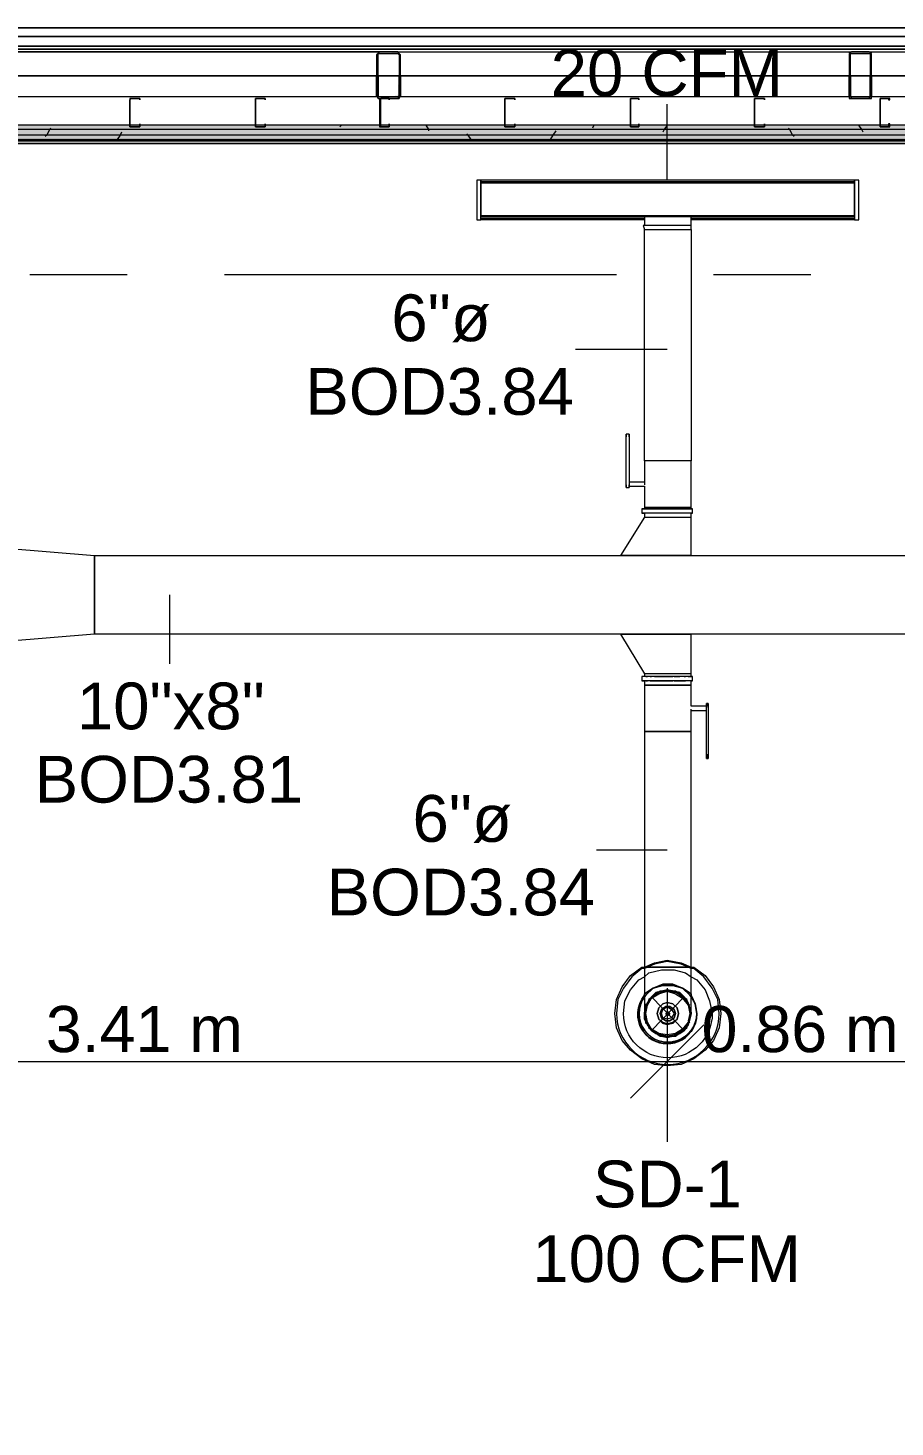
# Model space of a CAD drawing. Header units: metres. Extents: x -2 to 237, y -8 to 52.
# Drawn here: x 53.968 to 56.787, y 43.698 to 48.246 of the extents above; entities that cross this region are included whole.
import ezdxf

# ---------------------------------------------------------------- set-up
doc = ezdxf.new("R2010")
doc.units = ezdxf.units.M
doc.layers.add('HVAC - Ductos', color=5, linetype='Continuous', lineweight=0)
doc.layers.add('PDF3_Text', color=7, linetype='Continuous', lineweight=0)
doc.layers.add('PDF3_Geometry', color=7, linetype='Continuous', lineweight=0, true_color=0xaaaaaa)
doc.layers.add('PDF3_Solid Fills', color=7, linetype='Continuous', lineweight=0, true_color=0xffffff)
doc.styles.add('PDF Helvetica', font='')
doc.styles.get('PDF Helvetica').set_extended_font_data('Helvetica')

msp = doc.modelspace()

# ---------------------------------------------------------------- hatches: boundary and pattern name
at = {"layer": 'PDF3_Solid Fills', "lineweight": 0, "transparency": 33554559}
h = msp.add_hatch(color=256, dxfattribs=at)
h.paths.add_polyline_path([(55.1749, 48.1584), (55.1703, 48.0256), (55.1061, 48.021), (55.1749, 48.0164), (55.1749, 48.021), (55.1795, 48.1584)])
h.paths.add_polyline_path([(55.1749, 48.163), (55.1749, 48.1676), (55.1107, 48.1676)])
h.paths.add_polyline_path([(55.1061, 48.1584), (55.1016, 48.1584), (55.1016, 48.0256)])
h = msp.add_hatch(color=256, dxfattribs=at)
h.paths.add_polyline_path([(56.6416, 48.163), (56.6416, 48.1676), (56.637, 48.1676)])
h.paths.add_polyline_path([(56.6416, 48.1584), (56.637, 48.1584), (56.637, 48.0164), (56.7103, 48.0164), (56.7103, 48.1584), (56.7057, 48.1584), (56.7057, 48.021), (56.6416, 48.021)])
h.paths.add_polyline_path([(56.7103, 48.163), (56.7103, 48.1676), (56.7057, 48.1676)])
h.paths.add_polyline_path([(56.7012, 48.163), (56.7012, 48.1676), (56.6462, 48.1676)])
for points in [[(58.6858, 47.9293), (35.6222, 47.9339), (7.0265, 47.9339), (7.0265, 47.9201), (58.6858, 47.9201)], [(58.6537, 47.9018), (58.6721, 47.8972), (58.6721, 47.9201), (7.0265, 47.9201), (7.0265, 47.9018)], [(7.0265, 47.888), (58.6399, 47.888), (58.6536, 47.8835), (58.6537, 47.8835), (58.6537, 47.9018), (7.0265, 47.9018)]]:
    msp.add_hatch(color=256, dxfattribs=at).paths.add_polyline_path(points)

# ---------------------------------------------------------------- linework, layer by layer
at = {"layer": 'HVAC - Ductos', "lineweight": 0}
for points in [[(56.0457, 47.7506), (56.0457, 47.998)], [(55.4407, 47.7276), (55.4407, 47.7506), (55.4407, 47.746), (56.6553, 47.746), (56.6553, 47.7506), (56.6553, 47.7276)], [(56.6553, 47.7506), (55.4407, 47.7506)], [(55.4407, 47.6772), (55.4407, 47.6864), (55.4407, 47.6955)], [(56.6553, 47.6955), (56.6553, 47.6864), (56.6553, 47.6772)], [(55.9725, 47.6222), (55.4407, 47.6222), (55.4407, 47.6268), (55.4407, 47.6451), (55.4407, 47.6543)], [(55.4407, 47.6405), (55.4407, 47.6451), (55.4407, 47.6497)], [(55.4407, 47.6268), (55.9725, 47.6268)], [(56.0641, 47.6314), (56.0457, 47.6314), (56.0274, 47.6314), (56.0091, 47.6314), (55.9953, 47.6314), (55.9816, 47.6314), (55.9725, 47.6314), (55.9725, 47.6039)], [(56.1191, 47.5901), (56.1237, 47.5901), (56.1237, 46.8384), (56.1191, 46.8384), (56.1145, 46.8384), (56.1007, 46.8384), (56.087, 46.8384), (56.0687, 46.8384), (56.0457, 46.8384), (56.0274, 46.8384), (56.0091, 46.8384), (55.9953, 46.8384), (55.9816, 46.8384), (55.9725, 46.8384), (55.9725, 47.5901), (55.977, 47.5901), (55.9953, 47.5901), (56.0183, 47.5901), (56.0457, 47.5901), (56.0779, 47.5901), (56.1007, 47.5901), (56.1191, 47.5901), (56.1237, 47.5901), (56.1237, 47.6039), (56.1237, 47.6314), (56.1191, 47.6314), (56.1145, 47.6314), (56.1007, 47.6314), (56.087, 47.6314), (56.0687, 47.6314)], [(56.6553, 47.6543), (56.6553, 47.6451), (56.6553, 47.6268), (56.6553, 47.6222), (56.1237, 47.6222)], [(56.1237, 47.6268), (56.6553, 47.6268)], [(56.6553, 47.6497), (56.6553, 47.6451), (56.6553, 47.6405)], [(56.1237, 47.6039), (56.1191, 47.6039), (56.1007, 47.6039), (56.0779, 47.6039), (56.0457, 47.6039), (56.0183, 47.6039), (55.9907, 47.6039), (55.977, 47.6039), (55.9679, 47.6039), (55.9725, 47.5901), (55.977, 47.5901), (55.9816, 47.5901), (55.9953, 47.5901), (56.0091, 47.5901), (56.0137, 47.5901)], [(56.0229, 47.5901), (56.0274, 47.5901), (56.0457, 47.5901), (56.0687, 47.5901), (56.0733, 47.5901)], [(56.0779, 47.5901), (56.087, 47.5901), (56.1007, 47.5901), (56.1145, 47.5901)], [(56.0457, 47.2006), (55.7479, 47.2006)], [(55.922, 46.9256), (55.9129, 46.9256)], [(55.9129, 46.7606), (55.9129, 46.756), (55.9129, 46.7514), (55.9129, 46.756), (55.9129, 46.7606), (55.9129, 46.9164)], [(55.922, 46.9164), (55.922, 46.7606), (55.922, 46.756), (55.922, 46.7514), (55.922, 46.756), (55.922, 46.7606), (55.922, 46.756), (55.9725, 46.756), (55.9725, 46.6872), (55.9816, 46.6872), (55.9953, 46.6872), (56.0091, 46.6872), (56.0274, 46.6872), (56.0457, 46.6872), (56.0641, 46.6872), (56.0457, 46.6872), (56.0274, 46.6872), (56.0091, 46.6872), (55.9953, 46.6872), (55.9816, 46.6872), (55.9725, 46.6872), (55.9816, 46.6872), (55.9953, 46.6872), (56.0091, 46.6872), (56.0274, 46.6872), (56.0457, 46.6872), (56.0687, 46.6872), (56.087, 46.6872), (56.1007, 46.6872), (56.1145, 46.6872), (56.1191, 46.6872), (56.1237, 46.6872), (56.1191, 46.6872), (56.1145, 46.6872), (56.1007, 46.6872), (56.087, 46.6872), (56.0687, 46.6872), (56.087, 46.6872), (56.1007, 46.6872), (56.1145, 46.6872), (56.1191, 46.6872), (56.1237, 46.6872), (56.1191, 46.6872), (56.1145, 46.6872), (56.1007, 46.6872), (56.087, 46.6872), (56.0687, 46.6872), (56.0457, 46.6872), (56.0274, 46.6872), (56.0091, 46.6872), (55.9953, 46.6872), (55.9816, 46.6872), (55.9725, 46.6872), (55.9725, 46.6826), (55.9816, 46.6826), (55.9953, 46.6826), (56.0091, 46.6826), (56.0274, 46.6826), (56.0457, 46.6826), (56.0641, 46.6826), (56.0457, 46.6826), (56.0274, 46.6826), (56.0091, 46.6826), (55.9953, 46.6826), (55.9816, 46.6826), (55.9725, 46.6826)], [(56.1237, 46.6826), (56.1237, 46.6872), (56.1237, 46.8384), (56.1191, 46.8384), (56.1145, 46.8384), (56.1007, 46.8384), (56.087, 46.8384), (56.0687, 46.8384), (56.0457, 46.8384), (56.0274, 46.8384), (56.0091, 46.8384), (55.9953, 46.8384), (55.9816, 46.8384), (55.9725, 46.8384), (55.9725, 46.7697), (55.922, 46.7697)], [(55.9129, 46.7514), (55.922, 46.7514)], [(55.9725, 46.7697), (55.9725, 46.7651), (55.9725, 46.7606)], [(55.9633, 46.6826), (55.9633, 46.6688), (55.9679, 46.6688), (55.9725, 46.6688), (55.9725, 46.6551), (55.9816, 46.6551), (55.9953, 46.6551), (56.0091, 46.6551), (56.0274, 46.6551), (56.0457, 46.6551), (56.0687, 46.6551), (56.087, 46.6551), (56.1007, 46.6551), (56.1145, 46.6551), (56.1191, 46.6551), (56.1237, 46.6551), (56.1237, 46.6688), (56.1191, 46.6688), (56.1145, 46.6688)], [(56.1237, 46.6688), (56.1283, 46.6688), (56.1191, 46.6688), (56.1053, 46.6688), (56.087, 46.6688), (56.0687, 46.6688), (56.0457, 46.6688), (56.0274, 46.6688), (56.0045, 46.6688), (55.9907, 46.6688), (55.977, 46.6688), (55.9679, 46.6688), (55.9633, 46.6688)], [(55.9816, 46.6688), (55.977, 46.6688)], [(55.9953, 46.6688), (55.9907, 46.6688)], [(56.0641, 46.6688), (56.0457, 46.6688), (56.0274, 46.6688), (56.0091, 46.6688), (56.0045, 46.6688)], [(56.087, 46.6688), (56.0687, 46.6688)], [(56.1053, 46.6688), (56.1007, 46.6688)], [(56.1283, 46.6688), (56.1283, 46.6826)], [(55.9725, 46.6551), (55.8945, 46.5314), (55.8991, 46.5314), (55.9174, 46.5314), (55.9403, 46.5314), (55.9725, 46.5314), (56.0457, 46.5314), (56.0779, 46.5314), (56.1007, 46.5314), (56.1191, 46.5314), (56.1237, 46.5314), (56.1237, 46.6551)], [(56.0137, 46.6551), (56.0183, 46.6551), (56.0229, 46.6551)], [(56.0733, 46.6551), (56.0779, 46.6551)], [(56.1237, 46.5314), (56.1191, 46.5314), (56.1007, 46.5314), (56.0779, 46.5314), (56.0457, 46.5314), (55.9725, 46.5314), (55.9403, 46.5314), (55.9174, 46.5314), (55.8991, 46.5314), (55.8945, 46.5314)], [(54.4278, 46.403), (54.4278, 46.1784)], [(56.1237, 46.1463), (56.1237, 46.2747), (56.1191, 46.2747), (56.1007, 46.2747), (56.0779, 46.2747), (56.0457, 46.2747), (55.9725, 46.2747), (55.9403, 46.2747), (55.9174, 46.2747), (55.8991, 46.2747), (55.8945, 46.2747), (55.9725, 46.1463)], [(55.8945, 46.2747), (55.8991, 46.2747), (55.9174, 46.2747), (55.9403, 46.2747), (55.9725, 46.2747), (56.0457, 46.2747), (56.0779, 46.2747), (56.1007, 46.2747), (56.1191, 46.2747), (56.1237, 46.2747)], [(56.1145, 46.1372), (56.1191, 46.1372), (56.1237, 46.1372), (56.1237, 46.1463), (56.1191, 46.1463), (56.1145, 46.1463), (56.1007, 46.1463), (56.087, 46.1463), (56.0687, 46.1463), (56.0457, 46.1463), (56.0274, 46.1463), (56.0091, 46.1463), (55.9953, 46.1463), (55.9816, 46.1463), (55.9725, 46.1463), (55.9725, 46.1372), (55.9679, 46.1372), (55.9633, 46.1372)], [(56.1237, 46.1372), (56.1283, 46.1372), (56.1191, 46.1372), (56.1053, 46.1372), (56.087, 46.1372), (56.0687, 46.1372), (56.0457, 46.1372), (56.0274, 46.1372), (56.0045, 46.1372), (55.9907, 46.1372), (55.977, 46.1372), (55.9679, 46.1372), (55.9633, 46.1372), (55.9633, 46.1234), (55.9679, 46.1234), (55.9725, 46.1234), (55.9725, 46.1097), (55.9816, 46.1097), (55.9953, 46.1097), (56.0091, 46.1097), (56.0274, 46.1097), (56.0457, 46.1097), (56.0687, 46.1097), (56.087, 46.1097), (56.1007, 46.1097), (56.1145, 46.1097), (56.1191, 46.1097), (56.1237, 46.1097), (56.1237, 46.1234), (56.1191, 46.1234), (56.1145, 46.1234)], [(56.1237, 46.1234), (56.1283, 46.1234), (56.1191, 46.1234), (56.1053, 46.1234), (56.087, 46.1234), (56.0687, 46.1234), (56.0457, 46.1234), (56.0274, 46.1234), (56.0045, 46.1234), (55.9907, 46.1234), (55.977, 46.1234), (55.9679, 46.1234), (55.9633, 46.1234)], [(55.977, 46.1372), (55.9816, 46.1372)], [(55.977, 46.1234), (55.9816, 46.1234)], [(55.9907, 46.1372), (55.9953, 46.1372)], [(55.9907, 46.1234), (55.9953, 46.1234), (56.0091, 46.1234), (56.0274, 46.1234), (56.0457, 46.1234), (56.0641, 46.1234)], [(56.0045, 46.1372), (56.0091, 46.1372), (56.0274, 46.1372), (56.0457, 46.1372), (56.0641, 46.1372)], [(56.0229, 46.1463), (56.0183, 46.1463), (56.0137, 46.1463)], [(56.0687, 46.1372), (56.087, 46.1372)], [(56.0687, 46.1234), (56.087, 46.1234), (56.1007, 46.1234), (56.1053, 46.1234)], [(56.0779, 46.1463), (56.0733, 46.1463)], [(56.1007, 46.1372), (56.1053, 46.1372)], [(56.1283, 46.1234), (56.1283, 46.1372)], [(56.1741, 46.0364), (56.1741, 46.041), (56.1237, 46.041), (56.1237, 46.1097), (56.1191, 46.1097), (56.1145, 46.1097), (56.1007, 46.1097), (56.087, 46.1097), (56.0687, 46.1097), (56.0457, 46.1097), (56.0274, 46.1097), (56.0091, 46.1097), (55.9953, 46.1097), (55.9816, 46.1097), (55.9725, 46.1097), (55.9725, 45.9584), (55.9816, 45.9584), (55.9953, 45.9584), (56.0091, 45.9584), (56.0274, 45.9584), (56.0457, 45.9584), (56.0687, 45.9584), (56.087, 45.9584), (56.1007, 45.9584), (56.1145, 45.9584), (56.1191, 45.9584), (56.1237, 45.9584), (56.1237, 46.0272), (56.1741, 46.0272)], [(56.1237, 46.0272), (56.1237, 46.0318)], [(56.1741, 46.0501), (56.1741, 46.0455), (56.1741, 46.0501)], [(56.1787, 46.0501), (56.1741, 46.0501)], [(56.1741, 45.8851), (56.1741, 46.0364), (56.1741, 46.041), (56.1741, 46.0455), (56.1741, 46.0501), (56.1741, 46.0455), (56.1741, 46.041)], [(56.1787, 46.0501), (56.1787, 46.0455), (56.1787, 46.0501)], [(56.1787, 46.0364), (56.1787, 46.041), (56.1787, 46.0455), (56.1787, 46.0501), (56.1787, 46.0455), (56.1787, 46.041), (56.1787, 46.0364), (56.1787, 45.8851)], [(56.1741, 45.8713), (56.1787, 45.8713)], [(56.0457, 45.5734), (55.8166, 45.5734)], [(55.9725, 45.193), (56.0045, 45.2068), (56.0457, 45.2159), (56.0916, 45.2068), (56.1237, 45.193)], [(56.1237, 45.1884), (56.0916, 45.2022), (56.0457, 45.2114), (56.0045, 45.2022), (55.9725, 45.1884)], [(56.1237, 45.0418), (56.1237, 45.0463), (56.1237, 45.0692), (56.1237, 45.0968), (56.1237, 45.1334), (56.1237, 45.1746), (56.1237, 45.193), (56.1329, 45.193), (56.1695, 45.1655), (56.197, 45.1288), (56.2153, 45.0876), (56.2199, 45.0418), (56.2153, 44.9959), (56.197, 44.9546), (56.1695, 44.9226), (56.1329, 44.8951), (56.0916, 44.8768), (56.0457, 44.8722), (56.0045, 44.8768), (55.9633, 44.8951), (55.9266, 44.9226), (55.8991, 44.9546), (55.8807, 44.9959), (55.8761, 45.0418), (55.8807, 45.0876), (55.8991, 45.1288), (55.9266, 45.1655), (55.9633, 45.193), (55.9725, 45.193), (55.9725, 45.1518), (55.9725, 45.1105), (55.9725, 45.0784), (55.9725, 45.0555), (55.9725, 45.0463)], [(56.1237, 45.193), (56.1191, 45.193), (56.1145, 45.193), (56.1007, 45.193), (56.087, 45.193), (56.0687, 45.193), (56.0457, 45.193), (56.0274, 45.193), (56.0091, 45.193), (55.9953, 45.193), (55.9816, 45.193), (55.9725, 45.193)], [(55.9725, 45.1609), (55.9862, 45.1746), (56.0274, 45.1838), (56.0687, 45.1838), (56.1053, 45.1746), (56.1237, 45.1609)], [(56.1237, 45.0463), (56.1191, 45.0601), (56.1145, 45.0784), (56.1007, 45.0968), (56.087, 45.1105), (56.0687, 45.1151), (56.0457, 45.1196), (56.0274, 45.1151), (56.0091, 45.1105), (55.9953, 45.0968), (55.9816, 45.0784), (55.9725, 45.0601), (55.9725, 45.0463), (55.9725, 45.0418), (55.977, 45.0601), (55.9816, 45.0784), (55.9953, 45.0922), (56.0091, 45.1059), (56.0274, 45.1151), (56.0457, 45.1151), (56.0687, 45.1151), (56.0825, 45.1059), (56.1007, 45.0922), (56.1145, 45.0738), (56.1191, 45.0692)], [(56.0733, 45.1151), (56.0779, 45.1105), (56.1007, 45.0922), (56.1099, 45.0784), (56.1191, 45.0601), (56.1191, 45.0418), (56.1191, 45.0234), (56.1099, 45.0051), (56.1007, 44.9914), (56.0825, 44.9776), (56.0687, 44.973), (56.0457, 44.9684), (56.0274, 44.973), (56.0091, 44.9776), (55.9953, 44.9914), (55.9816, 45.0051), (55.977, 45.0234), (55.9725, 45.0418)], [(55.9816, 45.0738), (55.9953, 45.0922), (56.0183, 45.1105)], [(56.0137, 45.1105), (56.0183, 45.1105), (56.0229, 45.1151)], [(56.0229, 45.1105), (56.0457, 45.1151), (56.0733, 45.1105)], [(56.0457, 45.1242), (56.0457, 44.8859), (56.0457, 44.6476)], [(55.977, 45.0188), (55.9725, 45.0418), (55.977, 45.0692), (55.977, 45.0738)], [(56.1145, 45.0692), (56.1191, 45.0418), (56.1145, 45.0188)], [(56.1649, 45.0051), (56.0457, 44.8859), (55.9266, 44.7668)], [(55.977, 45.0096), (55.977, 45.0142)], [(56.0183, 44.9776), (55.9953, 44.9914), (55.9816, 45.0096)], [(56.1145, 45.0096), (56.1007, 44.9914), (56.0779, 44.9776)], [(56.1191, 45.0142), (56.1145, 45.0096)], [(56.0229, 44.973), (56.0183, 44.973), (56.0137, 44.973)], [(56.0733, 44.973), (56.0457, 44.9684), (56.0229, 44.973)], [(56.0779, 44.973), (56.0733, 44.973)], [(44.1702, 44.8859), (48.2082, 44.8859), (51.3111, 44.8859), (52.6357, 44.8859), (56.0457, 44.8859), (57.1457, 44.8859)], [(56.0457, 44.8722), (56.0457, 44.6246)]]:
    msp.add_lwpolyline(points, dxfattribs=at)
for points in [[(55.427, 47.7506), (55.427, 47.6222), (55.4407, 47.6222), (55.4407, 47.7506)], [(56.6691, 47.7506), (56.6553, 47.7506), (56.6553, 47.6222), (56.6691, 47.6222)], [(55.4407, 47.7414), (55.4407, 47.636), (56.6553, 47.636), (56.6553, 47.6314), (55.4407, 47.6314), (55.4407, 47.636), (56.6553, 47.636), (56.6553, 47.7414)], [(55.4407, 47.7322), (55.4407, 47.7276), (55.4407, 47.723), (55.4407, 47.7276)], [(56.6553, 47.723), (56.6553, 47.7276), (56.6553, 47.7322), (56.6553, 47.7276)], [(55.9129, 46.9164), (55.9129, 46.921), (55.9129, 46.9256), (55.9129, 46.921)], [(55.922, 46.9164), (55.922, 46.921), (55.922, 46.9256), (55.922, 46.921)], [(55.9633, 46.6826), (55.9679, 46.6826), (55.977, 46.6826), (55.9907, 46.6826), (56.0045, 46.6826), (56.0274, 46.6826), (56.0457, 46.6826), (56.0687, 46.6826), (56.087, 46.6826), (56.1053, 46.6826), (56.1191, 46.6826), (56.1283, 46.6826), (56.1191, 46.6826), (56.1053, 46.6826), (56.087, 46.6826), (56.0687, 46.6826), (56.0457, 46.6826), (56.0274, 46.6826), (56.0045, 46.6826), (55.9907, 46.6826), (55.977, 46.6826), (55.9679, 46.6826)], [(56.0687, 46.6826), (56.087, 46.6826), (56.1007, 46.6826), (56.1145, 46.6826), (56.1191, 46.6826), (56.1237, 46.6826), (56.1191, 46.6826), (56.1145, 46.6826), (56.1007, 46.6826), (56.087, 46.6826)], [(53.8962, 46.2518), (53.8962, 46.5543), (54.1849, 46.5314), (54.1849, 46.2747), (53.8962, 46.2518), (53.8962, 46.5543), (51.664, 46.5543), (51.5128, 46.5543), (51.5128, 46.096), (51.664, 46.2518), (51.664, 46.5543), (51.664, 46.2518)], [(54.1849, 46.5314), (57.1321, 46.5314), (57.1321, 46.2747), (54.1849, 46.2747)], [(56.1237, 45.9584), (56.1191, 45.9584), (56.1145, 45.9584), (56.1007, 45.9584), (56.087, 45.9584), (56.0687, 45.9584), (56.0457, 45.9584), (56.0274, 45.9584), (56.0091, 45.9584), (55.9953, 45.9584), (55.9816, 45.9584), (55.9725, 45.9584), (55.9725, 45.193), (55.9816, 45.193), (55.9953, 45.193), (56.0091, 45.193), (56.0274, 45.193), (56.0457, 45.193), (56.0687, 45.193), (56.087, 45.193), (56.1007, 45.193), (56.1145, 45.193), (56.1191, 45.193), (56.1237, 45.193)], [(56.1741, 45.8851), (56.1741, 45.8805), (56.1741, 45.8759), (56.1741, 45.8713), (56.1741, 45.8759), (56.1741, 45.8805)], [(56.1787, 45.8851), (56.1787, 45.8805), (56.1787, 45.8759), (56.1787, 45.8713), (56.1787, 45.8759), (56.1787, 45.8805)], [(55.9725, 45.1059), (55.9999, 45.1242), (56.032, 45.138), (56.0641, 45.138), (56.0962, 45.1242), (56.1237, 45.1059), (56.1237, 45.1014), (56.1237, 45.1059), (56.0962, 45.1242), (56.0641, 45.138), (56.032, 45.138), (55.9999, 45.1242), (55.9725, 45.1059), (55.9725, 45.1014)], [(56.1191, 45.1014), (56.0962, 45.1242), (56.0641, 45.1334), (56.032, 45.1334), (55.9999, 45.1242), (55.977, 45.1014), (55.9725, 45.0968), (55.977, 45.1014), (55.9999, 45.1242), (56.032, 45.1334), (56.0641, 45.1334), (56.0962, 45.1242), (56.1191, 45.1014), (56.1237, 45.0968)], [(55.9816, 45.0692), (55.9953, 45.0922), (56.0183, 45.1059), (56.0457, 45.1151), (56.0733, 45.1059), (56.0962, 45.0922), (56.1145, 45.0692), (56.1191, 45.0418), (56.1145, 45.0142), (56.0962, 44.9914), (56.0733, 44.9776), (56.0457, 44.973), (56.0183, 44.9776), (55.9953, 44.9914), (55.9816, 45.0142), (55.977, 45.0418)], [(56.0183, 45.0601), (56.0137, 45.0418), (56.0183, 45.0601), (56.032, 45.0738), (56.0457, 45.0784), (56.0641, 45.0738), (56.0779, 45.0601), (56.0825, 45.0418), (56.0779, 45.0601), (56.0641, 45.0738), (56.0457, 45.0784), (56.032, 45.0738)], [(56.0274, 45.0555), (56.0229, 45.0418), (56.0274, 45.0555), (56.0411, 45.0646), (56.0549, 45.0646), (56.0687, 45.0555), (56.0733, 45.0418), (56.0687, 45.0555), (56.0549, 45.0646), (56.0411, 45.0646)], [(56.032, 45.0555), (56.0457, 45.0646), (56.0595, 45.0555), (56.0687, 45.0418), (56.0595, 45.028), (56.0457, 45.0234), (56.032, 45.028), (56.0274, 45.0418)], [(56.142, 45.0418), (56.1374, 45.0738), (56.1237, 45.1014), (56.1374, 45.0738)], [(56.0641, 44.9684), (56.0457, 44.9638), (56.0274, 44.9684), (56.0091, 44.9776), (55.9953, 44.9868), (55.9816, 45.0051), (55.9725, 45.0234), (55.9725, 45.0418), (55.9725, 45.0463), (55.9725, 45.0418), (55.9725, 45.0234), (55.9816, 45.0051), (55.9953, 44.9868), (56.0091, 44.9776), (56.0274, 44.9684), (56.0457, 44.9638)], [(56.0779, 45.0234), (56.0825, 45.0418), (56.0779, 45.0234), (56.0641, 45.0096), (56.0457, 45.0051), (56.032, 45.0096), (56.0183, 45.0234), (56.0137, 45.0418), (56.0183, 45.0234), (56.032, 45.0142), (56.0457, 45.0096), (56.0641, 45.0142)], [(56.0687, 45.028), (56.0733, 45.0418), (56.0687, 45.028), (56.0549, 45.0188), (56.0411, 45.0188), (56.0274, 45.028), (56.0229, 45.0418), (56.0274, 45.028), (56.0411, 45.0188), (56.0549, 45.0188)], [(56.0457, 45.0463), (56.0411, 45.0418), (56.0457, 45.0463), (56.0503, 45.0463), (56.0549, 45.0418), (56.0503, 45.0463)], [(56.0503, 45.0372), (56.0549, 45.0418), (56.0503, 45.0372), (56.0457, 45.0372), (56.0411, 45.0418), (56.0457, 45.0372)], [(56.0687, 44.9684), (56.087, 44.9776), (56.1007, 44.9868), (56.1145, 45.0051), (56.1191, 45.0234), (56.1237, 45.0418), (56.1237, 45.0463), (56.1237, 45.0418), (56.1191, 45.0234), (56.1145, 45.0051), (56.1007, 44.9868), (56.087, 44.9776)]]:
    msp.add_lwpolyline(points, close=True, dxfattribs=at)
for points in [[(55.9725, 45.1884), (55.9633, 45.1884), (55.9312, 45.1609), (55.9037, 45.1242), (55.8853, 45.0876), (55.8807, 45.0418, 0.986376), (56.2153, 45.0418), (56.2107, 45.0876), (56.1925, 45.1242), (56.1649, 45.1609), (56.1329, 45.1884), (56.1237, 45.1884)], [(56.1237, 45.1609), (56.142, 45.1518), (56.1695, 45.1196), (56.1833, 45.083), (56.1925, 45.0418, -0.994592), (55.9037, 45.0418), (55.9083, 45.083), (55.9266, 45.1196), (55.9541, 45.1518), (55.9725, 45.1609)]]:
    msp.add_lwpolyline(points, format="xyb", dxfattribs=at)
msp.add_lwpolyline([(55.9725, 45.1014), (55.9587, 45.0738), (55.9495, 45.0418, 1.019044), (56.142, 45.0418), (56.1374, 45.0738), (56.1237, 45.0968, -1.369196), (55.9541, 45.0418), (55.9587, 45.0738), (55.9725, 45.0968, 1.36962), (56.142, 45.0418, -1.436102)], format="xyb", close=True, dxfattribs=at)
at = {"layer": 'PDF3_Geometry', "lineweight": 0}
for points in [[(53.6074, 48.2455), (55.1383, 48.2455), (56.6737, 48.2455), (55.1383, 48.2455), (53.6074, 48.2455), (52.072, 48.2455)], [(55.1383, 48.218), (53.6074, 48.218)], [(56.6737, 48.218), (55.1383, 48.218)], [(58.2045, 48.218), (56.6737, 48.218)], [(55.1383, 48.186), (53.6074, 48.186)], [(55.1383, 48.1768), (53.6074, 48.1768)], [(55.1703, 48.0164), (55.1749, 48.0164), (55.1795, 48.0256), (55.1795, 48.1584), (55.1749, 48.163), (55.1703, 48.1676), (55.1107, 48.1676), (55.1061, 48.163), (55.1016, 48.1584), (55.1016, 48.0256), (55.1061, 48.0164), (55.1107, 48.0164)], [(55.1703, 48.021), (55.1107, 48.021), (55.1061, 48.021), (55.1061, 48.0256), (55.1061, 48.1584), (55.1061, 48.163), (55.1107, 48.163), (55.1703, 48.163), (55.1749, 48.1584), (55.1749, 48.0256)], [(56.6737, 48.186), (55.1383, 48.186)], [(56.6737, 48.1768), (55.1383, 48.1768)], [(56.7012, 48.0164), (56.7103, 48.0164), (56.7103, 48.0256), (56.7103, 48.1584), (56.7103, 48.163), (56.7012, 48.1676), (56.6462, 48.1676), (56.637, 48.163), (56.637, 48.1584), (56.637, 48.0256), (56.637, 48.0164), (56.6462, 48.0164)], [(56.7012, 48.021), (56.6462, 48.021), (56.6416, 48.021), (56.6416, 48.0256), (56.6416, 48.1584), (56.6416, 48.163), (56.6462, 48.163), (56.7012, 48.163), (56.7057, 48.163), (56.7057, 48.1584), (56.7057, 48.0256), (56.7057, 48.021)], [(58.2045, 48.186), (56.6737, 48.186)], [(58.2045, 48.1768), (56.6737, 48.1768)], [(53.6807, 48.0897), (55.1016, 48.0897)], [(55.1061, 48.0897), (55.1383, 48.0897), (55.1749, 48.0897), (55.1383, 48.0897)], [(55.1795, 48.0897), (56.637, 48.0897)], [(56.6416, 48.0897), (56.6737, 48.0897)], [(56.6737, 48.0897), (56.7057, 48.0897)], [(56.7103, 48.0897), (58.1312, 48.0897)], [(54.3315, 48.0164), (54.3041, 48.0164), (54.2995, 48.0164), (54.2995, 48.0118), (54.2995, 47.9247), (54.3041, 47.9247), (54.3315, 47.9247), (54.3315, 47.9339), (54.3315, 47.9247), (54.3041, 47.9247), (54.2995, 47.9247), (54.2995, 48.0118), (54.3041, 48.0164), (54.3315, 48.0164), (54.3315, 48.0118)], [(54.7395, 48.0164), (54.7074, 48.0164), (54.7074, 48.0118), (54.7074, 47.9247), (54.7395, 47.9247), (54.7395, 47.9339), (54.7395, 47.9247), (54.7074, 47.9247), (54.7074, 48.0118), (54.7074, 48.0164), (54.7395, 48.0164), (54.7395, 48.0118)], [(55.1428, 48.0164), (55.1153, 48.0164), (55.1107, 48.0118), (55.1107, 47.9247), (55.1153, 47.9247), (55.1428, 47.9247), (55.1428, 47.9339), (55.1428, 47.9247), (55.1153, 47.9247), (55.1153, 48.0118), (55.1153, 48.0164), (55.1428, 48.0164), (55.1428, 48.0118)], [(55.5507, 48.0164), (55.5187, 48.0164), (55.5187, 48.0118), (55.5187, 47.9247), (55.5507, 47.9247), (55.5507, 47.9339), (55.5507, 47.9247), (55.5187, 47.9247), (55.5187, 48.0118), (55.5187, 48.0164), (55.5507, 48.0164), (55.5507, 48.0118)], [(55.9541, 48.0164), (55.9266, 48.0164), (55.9266, 48.0118), (55.9266, 47.9247), (55.9541, 47.9247), (55.9541, 47.9339), (55.9541, 47.9247), (55.9266, 47.9247), (55.9266, 48.0118), (55.9266, 48.0164), (55.9541, 48.0164), (55.9541, 48.0118)], [(56.362, 48.0164), (56.3345, 48.0164), (56.3299, 48.0164), (56.3299, 48.0118), (56.3299, 47.9247), (56.3345, 47.9247), (56.362, 47.9247), (56.362, 47.9339), (56.362, 47.9247), (56.3345, 47.9247), (56.3299, 47.9247), (56.3299, 48.0118), (56.3299, 48.0164), (56.3345, 48.0164), (56.362, 48.0164), (56.362, 48.0118)], [(56.7699, 48.0164), (56.7379, 48.0164), (56.7379, 48.0118), (56.7379, 47.9247), (56.7699, 47.9247), (56.7699, 47.9339), (56.7653, 47.9339), (56.7653, 47.9247), (56.7379, 47.9247), (56.7379, 48.0118), (56.7379, 48.0164), (56.7653, 48.0164), (56.7653, 48.0118), (56.7699, 48.0118)], [(53.7083, 47.8789), (58.1037, 47.8789)], [(53.7083, 47.8789), (58.1037, 47.8789)], [(53.7083, 47.8697), (58.1037, 47.8697)], [(53.7083, 47.8697), (58.1037, 47.8697)]]:
    msp.add_lwpolyline(points, close=True, dxfattribs=at)
for points in [[(55.1749, 48.2455), (55.1016, 48.2455)], [(56.7103, 48.2455), (56.6325, 48.2455)], [(59.0066, 33.6429), (59.0066, 35.1737), (59.0066, 36.7091), (59.0066, 38.24), (59.0066, 39.7755), (59.0066, 41.3109), (59.0066, 42.8417), (59.0066, 44.3772), (59.0066, 45.908), (59.0066, 47.4434), (59.0066, 48.1447), (58.9929, 48.1447), (58.9929, 48.2455), (58.97, 48.2455), (58.2045, 48.2455), (56.6737, 48.2455), (58.2045, 48.2455), (58.9837, 48.2455), (58.9837, 48.218), (58.9837, 48.186), (58.9837, 48.1768), (58.9837, 48.1676), (58.9837, 48.0897)], [(55.1107, 48.1676), (53.6761, 48.1676), (55.1383, 48.1676), (56.6737, 48.1676), (58.2045, 48.1676), (58.1954, 48.1676)], [(55.1703, 48.1676), (56.6462, 48.1676)], [(56.7012, 48.1676), (58.1404, 48.1676)], [(55.1016, 48.021), (55.1016, 48.0256), (55.1016, 48.0897)], [(55.1061, 48.0897), (55.1061, 48.0256), (55.1061, 48.021)], [(55.1703, 48.021), (55.1749, 48.021), (55.1749, 48.0256), (55.1749, 48.0897)], [(55.1795, 48.0897), (55.1795, 48.0256), (55.1749, 48.021)], [(56.637, 48.021), (56.637, 48.0256), (56.637, 48.0897)], [(56.6416, 48.0897), (56.6416, 48.0256), (56.6416, 48.021), (56.6462, 48.021)], [(56.7012, 48.021), (56.7057, 48.021), (56.7057, 48.0256), (56.7057, 48.0897)], [(56.7103, 48.0897), (56.7103, 48.0256), (56.7103, 48.021)], [(58.7775, 46.6138), (58.7775, 47.0172), (58.7775, 47.4251), (58.7775, 47.8284), (58.7775, 47.8834), (58.7775, 47.9293), (58.7775, 48.0118), (58.7775, 48.021), (7.0265, 48.0256)], [(55.1107, 47.9293), (54.7074, 47.9293), (54.2995, 47.9293), (53.8962, 47.9293), (53.4882, 47.9293), (53.0849, 47.9293)], [(57.1412, 47.9293), (56.7379, 47.9293), (56.3299, 47.9293), (55.9266, 47.9293), (55.5187, 47.9293), (55.1153, 47.9293)], [(58.6721, 35.7008), (58.6721, 47.8834), (58.6721, 47.8972), (58.6721, 47.9155), (7.0265, 47.9201)], [(58.6537, 35.7008), (58.6537, 47.8834), (58.6537, 47.8972), (7.0265, 47.9018)], [(7.0265, 47.888), (58.6399, 47.8834), (58.6399, 35.7008), (48.2128, 35.7008), (48.2128, 35.6871), (58.6399, 35.6871), (58.6399, 34.1837), (45.3206, 34.1837), (44.8348, 34.1837), (44.6515, 34.1837), (41.7273, 34.1837)], [(58.1037, 47.8834), (53.7083, 47.8834)], [(53.7083, 47.8834), (58.1037, 47.8834)], [(58.1037, 47.8834), (53.7083, 47.8834)], [(53.7083, 47.8834), (58.1037, 47.8834)], [(58.1037, 47.8834), (53.7083, 47.8834)], [(53.7083, 47.8834), (58.1037, 47.8834)], [(54.2903, 47.4434), (53.9741, 47.4434)], [(55.8807, 47.4434), (54.6065, 47.4434)], [(56.5133, 47.4434), (56.197, 47.4434)]]:
    msp.add_lwpolyline(points, dxfattribs=at)
at = {"layer": 'PDF3_Geometry', "color": 254, "lineweight": 0, "true_color": 0xd2d2d2}
for points in [[(54.2995, 47.998), (54.2995, 48.0026)], [(55.9449, 48.0164), (55.9495, 48.0164)], [(54.7257, 47.9247), (54.7303, 47.9247)], [(56.7379, 47.9247), (56.7425, 47.9247)]]:
    msp.add_lwpolyline(points, dxfattribs=at)
at = {"layer": 'PDF3_Geometry', "color": 254, "lineweight": 0, "true_color": 0xeaeaea}
for points in [[(54.987, 47.9293), (54.9824, 47.9247)], [(55.2712, 47.911), (55.2712, 47.9155), (55.262, 47.9293)], [(55.8074, 47.9293), (55.8029, 47.9201)], [(56.0457, 47.9293), (56.0366, 47.9155), (56.032, 47.9064)], [(56.6829, 47.9064), (56.6783, 47.9155), (56.6691, 47.9293)], [(54.0428, 47.9201), (54.0382, 47.9155), (54.0291, 47.8972), (54.0245, 47.8926)], [(54.272, 47.9064), (54.2674, 47.8972), (54.2583, 47.8834)], [(55.4087, 47.8834), (55.3995, 47.8972), (55.3949, 47.9018)], [(55.6837, 47.911), (55.6745, 47.8972), (55.6653, 47.8834)], [(56.4583, 47.8926), (56.4537, 47.8972), (56.4445, 47.9155), (56.4399, 47.9201)]]:
    msp.add_lwpolyline(points, dxfattribs=at)
at = {"layer": 'PDF3_Geometry', "color": 8, "lineweight": 0, "true_color": 0x808080}
msp.add_lwpolyline([(56.1099, 45.0876), (56.0733, 45.1151), (56.0229, 45.1151), (55.9862, 45.0876), (55.9725, 45.0418), (55.9862, 44.9959), (56.0229, 44.9684), (56.0733, 44.9684), (56.1099, 44.9959), (56.1237, 45.0418)], close=True, dxfattribs=at)
for points in [[(55.9953, 45.0968), (56.1007, 44.9868)], [(56.1007, 45.0968), (55.9953, 44.9868)]]:
    msp.add_lwpolyline(points, dxfattribs=at)

# ---------------------------------------------------------------- texts
at = {"layer": 'PDF3_Text', "lineweight": 0, "attachment_point": 4, "style": 'PDF Helvetica'}
for s, insert, char_height in [('20 CFM', (55.6672, 48.0989), 0.15195), ('6"ø', (55.1493, 47.3014), 0.15195), ('BOD3.84', (54.8697, 47.063), 0.15195), ('10"x8"', (54.1272, 46.0409), 0.15195), ('BOD3.81', (53.9897, 45.8026), 0.15195), ('6"ø', (55.2181, 45.6742), 0.15195), ('BOD3.84', (54.9385, 45.4359), 0.15195), ('3.41 m', (54.0263, 44.9906), 0.15008), ('0.86 m', (56.1577, 44.9906), 0.15008), ('SD-1', (55.8047, 44.4871), 0.15195), ('100 CFM', (55.6077, 44.2442), 0.15195)]:
    msp.add_mtext(s, dxfattribs=dict(at, insert=insert, char_height=char_height))

doc.saveas('drawing.dxf')
